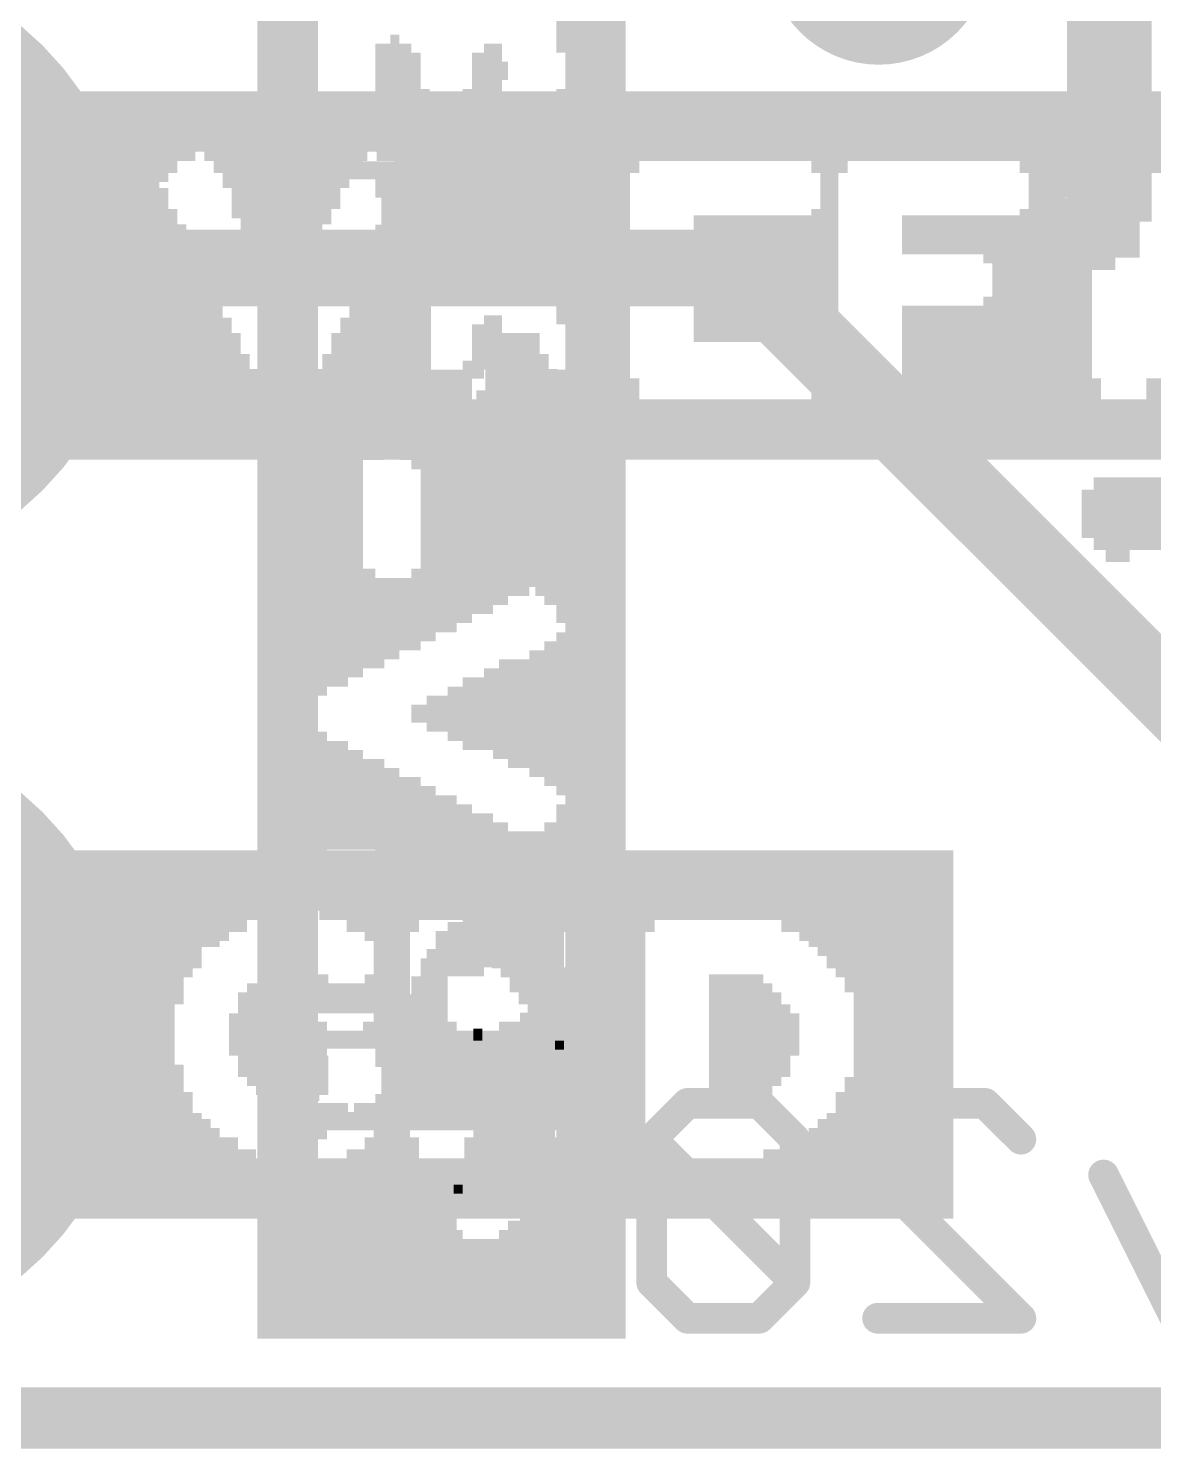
# Model space of a CAD drawing. Extents: x -25 to 82, y -13 to 16.
# Drawn here: x 1.959 to 5.685, y -0.102 to 4.603 of the extents above; entities that cross this region are included whole.
import ezdxf

# ---------------------------------------------------------------- set-up
doc = ezdxf.new("R2010")
doc.units = 0
for name, color, linetype in [('1', 12, 'CONTINUOUS'), ('16', 53, 'CONTINUOUS'), ('17', 254, 'CONTINUOUS'), ('18', 110, 'CONTINUOUS'), ('20', 53, 'CONTINUOUS'), ('21', 41, 'CONTINUOUS'), ('22', 40, 'CONTINUOUS'), ('29', 253, 'CONTINUOUS'), ('30', 253, 'CONTINUOUS')]:
    doc.layers.add(name, color=color, linetype=linetype)

# ---------------------------------------------------------------- blocks, each defined once
blk = doc.blocks.new('ROUNDP')
at = {"const_width": 0.5}
blk.add_lwpolyline([(0, -0.25, 1), (0, 0.25, 1), (0, -0.25)], format="xyb", dxfattribs=at)
blk = doc.blocks.new('RECT')
blk.add_solid([(-0.5, -0.5), (0.5, -0.5), (-0.5, 0.5), (0.5, 0.5)])
blk = doc.blocks.new('ROUNDV')
at = {"const_width": 0.5}
blk.add_lwpolyline([(0, -0.25, 1), (0, 0.25, 1), (0, -0.25)], format="xyb", dxfattribs=at)

msp = doc.modelspace()

# ---------------------------------------------------------------- linework, layer by layer
at = {"layer": '1'}
for points, const_width in [([(1.27, 3.81), (4.318, 3.81)], 0.254), ([(4.318, 3.81), (5.914, 2.214)], 0.254), ([(19.05, 0), (0, 0)], 0.2032)]:
    msp.add_lwpolyline(points, dxfattribs=dict(at, const_width=const_width))
at = {"layer": '1', "const_width": 0.127}
for points in [[(4.3629, 3.8549, 1), (4.2731, 3.7651)], [(4.318, 3.7465, 1), (4.318, 3.8735)]]:
    msp.add_lwpolyline(points, format="xyb", dxfattribs=at)
at = {"layer": '16'}
for points, const_width in [([(4.1417, 1.042), (4.023, 0.9234)], 0.1016), ([(4.3789, 1.042), (4.1417, 1.042)], 0.1016), ([(4.4976, 0.9234), (4.3789, 1.042)], 0.1016), ([(4.7714, 0.9234), (4.8901, 1.042)], 0.1016), ([(4.8901, 1.042), (5.1273, 1.042)], 0.1016), ([(5.1273, 1.042), (5.246, 0.9234)], 0.1016), ([(4.023, 0.9234), (4.023, 0.4488)], 0.1016), ([(4.4976, 0.4488), (4.023, 0.9234)], 0.1016), ([(4.4976, 0.4488), (4.4976, 0.9234)], 0.1016), ([(4.7714, 0.8047), (4.7714, 0.9234)], 0.1016), ([(5.246, 0.3302), (4.7714, 0.8047)], 0.1016), ([(5.7571, 0.3302), (5.5199, 0.8047)], 0.1016), ([(4.023, 0.4488), (4.1417, 0.3302)], 0.1016), ([(4.3789, 0.3302), (4.4976, 0.4488)], 0.1016), ([(4.1417, 0.3302), (4.3789, 0.3302)], 0.1016), ([(4.7714, 0.3302), (5.246, 0.3302)], 0.1016), ([(19.05, 0), (0, 0)], 0.2032)]:
    msp.add_lwpolyline(points, dxfattribs=dict(at, const_width=const_width))
at = {"layer": '16', "const_width": 0.0508}
for points in [[(4.1417, 1.0674, 1), (4.1417, 1.0166)], [(4.1596, 1.024, 1), (4.1237, 1.06)], [(4.3969, 1.06, 1), (4.361, 1.024)], [(4.3789, 1.0166, 1), (4.3789, 1.0674)], [(4.8901, 1.0674, 1), (4.8901, 1.0166)], [(4.908, 1.024, 1), (4.8721, 1.06)], [(5.1453, 1.06, 1), (5.1094, 1.024)], [(5.1273, 1.0166, 1), (5.1273, 1.0674)], [(4.0484, 0.9234, 1), (3.9976, 0.9234)], [(4.041, 0.9413, 1), (4.0051, 0.9054)], [(4.0051, 0.9413, 1), (4.041, 0.9054)], [(4.523, 0.9234, 1), (4.4722, 0.9234)], [(4.4796, 0.9054, 1), (4.5155, 0.9413)], [(4.7968, 0.9234, 1), (4.746, 0.9234)], [(4.7535, 0.9413, 1), (4.7894, 0.9054)], [(5.228, 0.9054, 1), (5.2639, 0.9413)], [(4.7894, 0.8227, 1), (4.7535, 0.7868)], [(5.5426, 0.8161, 1), (5.4971, 0.7934)], [(4.746, 0.8047, 1), (4.7968, 0.8047)], [(3.9976, 0.4488, 1), (4.0484, 0.4488)], [(4.041, 0.4668, 1), (4.0051, 0.4309)], [(4.4722, 0.4488, 1), (4.523, 0.4488)], [(4.5155, 0.4309, 1), (4.4796, 0.4668)], [(4.4796, 0.4309, 1), (4.5155, 0.4668)], [(4.1417, 0.3556, 1), (4.1417, 0.3048)], [(4.3789, 0.3048, 1), (4.3789, 0.3556)], [(4.7714, 0.3556, 1), (4.7714, 0.3048)], [(5.246, 0.3048, 1), (5.246, 0.3556)], [(4.1237, 0.3122, 1), (4.1596, 0.3482)], [(4.361, 0.3482, 1), (4.3969, 0.3122)], [(5.228, 0.3122, 1), (5.2639, 0.3482)]]:
    msp.add_lwpolyline(points, format="xyb", dxfattribs=at)
at = {"layer": '20', "const_width": 0.2032}
msp.add_lwpolyline([(0, 0), (19.03, 0)], dxfattribs=at)

# ---------------------------------------------------------------- block references
at = {"layer": '17', "xscale": 1.8796, "yscale": 1.8796, "rotation": 180}
for p in [(1.27, 3.81), (1.27, 3.81), (1.27, 1.27), (1.27, 1.27)]:
    msp.add_blockref('ROUNDP', p, dxfattribs=at)
at = {"layer": '18', "xscale": 0.7366, "yscale": 0.7366}
msp.add_blockref('ROUNDV', (4.7752, 4.8514), dxfattribs=at)
msp.add_blockref('ROUNDV', (4.7752, 4.8514), dxfattribs=at)
at = {"layer": '21'}
for p, xscale, yscale in [((4.0568, 4.3796), 3.93, 0.03), ((4.0568, 4.3496), 3.93, 0.03), ((4.0568, 4.3246), 3.93, 0.02), ((4.0568, 4.2946), 3.93, 0.04), ((4.0568, 4.2596), 3.93, 0.03), ((4.0568, 4.2296), 3.93, 0.03), ((4.0568, 4.2046), 3.93, 0.02), ((2.3018, 4.1796), 0.42, 0.03), ((2.8118, 4.1796), 0.54, 0.03), ((4.5668, 4.1796), 2.91, 0.03), ((2.2718, 4.1446), 0.36, 0.04), ((2.8118, 4.1446), 0.48, 0.04), ((3.2318, 4.1446), 0.12, 0.04), ((3.8468, 4.1446), 0.27, 0.04), ((4.6118, 4.1446), 0.12, 0.04), ((5.3768, 4.1446), 0.27, 0.04), ((5.8418, 4.1446), 0.36, 0.04), ((2.2568, 4.1096), 0.33, 0.03), ((2.2418, 4.0896), 0.3, 0.03), ((2.8118, 4.1096), 0.42, 0.03), ((2.8118, 4.0896), 0.42, 0.03), ((3.2468, 4.1096), 0.09, 0.03), ((3.2468, 4.0896), 0.09, 0.03), ((3.8618, 4.1096), 0.18, 0.03), ((3.8768, 4.0896), 0.15, 0.03), ((4.6118, 4.1096), 0.06, 0.03), ((4.6118, 4.0896), 0.06, 0.03), ((5.3768, 4.1096), 0.21, 0.03), ((5.3618, 4.0896), 0.18, 0.03), ((2.2568, 4.0596), 0.33, 0.03), ((2.8118, 4.0596), 0.36, 0.03), ((3.2468, 4.0596), 0.09, 0.03), ((3.8918, 4.0596), 0.12, 0.03), ((4.6118, 4.0596), 0.06, 0.03), ((5.3468, 4.0596), 0.15, 0.03), ((2.2568, 4.0246), 0.33, 0.04), ((2.2718, 3.9896), 0.36, 0.03), ((2.8118, 4.0246), 0.36, 0.04), ((2.7968, 3.9896), 0.33, 0.03), ((3.2318, 3.9896), 0.12, 0.03), ((3.2468, 4.0246), 0.09, 0.04), ((3.9068, 4.0246), 0.09, 0.04), ((3.9068, 3.9896), 0.09, 0.03), ((4.5968, 3.9896), 0.09, 0.03), ((4.6118, 4.0246), 0.06, 0.04), ((5.3018, 3.9896), 0.12, 0.03), ((5.3318, 4.0246), 0.12, 0.04), ((2.2718, 3.9696), 0.36, 0.03), ((2.2868, 3.9396), 0.39, 0.03), ((2.8118, 3.9696), 0.3, 0.03), ((2.7968, 3.9396), 0.27, 0.03), ((3.2168, 3.9396), 0.15, 0.03), ((3.2318, 3.9696), 0.12, 0.03), ((3.5618, 3.9696), 0.18, 0.03), ((3.5768, 3.9396), 0.21, 0.03), ((3.9068, 3.9696), 0.09, 0.03), ((3.9218, 3.9396), 0.06, 0.03), ((4.4018, 3.9696), 0.48, 0.03), ((4.4018, 3.9396), 0.48, 0.03), ((5.0918, 3.9696), 0.48, 0.03), ((5.0768, 3.9396), 0.45, 0.03), ((2.2868, 3.9046), 0.39, 0.04), ((2.8118, 3.9046), 0.24, 0.04), ((3.2168, 3.9046), 0.15, 0.04), ((3.5918, 3.9046), 0.24, 0.04), ((3.9218, 3.9046), 0.06, 0.04), ((4.4018, 3.9046), 0.48, 0.04), ((5.0768, 3.9046), 0.45, 0.04), ((2.3018, 3.8696), 0.42, 0.03), ((2.8118, 3.8696), 0.24, 0.03), ((3.2018, 3.8696), 0.18, 0.03), ((3.5918, 3.8696), 0.24, 0.03), ((3.9218, 3.8696), 0.06, 0.03), ((4.4018, 3.8696), 0.48, 0.03), ((5.0918, 3.8696), 0.48, 0.03), ((2.3018, 3.8396), 0.42, 0.03), ((2.3168, 3.8196), 0.45, 0.03), ((2.8118, 3.8396), 0.18, 0.03), ((2.8118, 3.8196), 0.18, 0.03), ((3.1868, 3.8196), 0.21, 0.03), ((3.2018, 3.8396), 0.18, 0.03), ((3.5768, 3.8396), 0.21, 0.03), ((3.5768, 3.8196), 0.21, 0.03), ((3.9218, 3.8396), 0.06, 0.03), ((3.9218, 3.8196), 0.06, 0.03), ((4.5368, 3.8396), 0.21, 0.03), ((4.5518, 3.8196), 0.18, 0.03), ((5.2268, 3.8396), 0.21, 0.03), ((5.3168, 3.8196), 0.33, 0.03), ((2.3168, 3.7846), 0.45, 0.04), ((2.3318, 3.7496), 0.48, 0.03), ((2.8118, 3.7846), 0.12, 0.04), ((2.8118, 3.7496), 0.12, 0.03), ((3.1718, 3.7496), 0.24, 0.03), ((3.1868, 3.7846), 0.21, 0.04), ((3.9068, 3.7846), 0.09, 0.04), ((3.9068, 3.7496), 0.09, 0.03), ((4.5518, 3.7846), 0.18, 0.04), ((4.5518, 3.7496), 0.18, 0.03), ((5.3168, 3.7846), 0.33, 0.04), ((5.3168, 3.7496), 0.33, 0.03), ((2.3318, 3.7296), 0.48, 0.03), ((2.8118, 3.7296), 0.06, 0.03), ((3.1718, 3.7296), 0.24, 0.03), ((3.8918, 3.7296), 0.12, 0.03), ((4.5518, 3.7296), 0.18, 0.03), ((5.3168, 3.7296), 0.33, 0.03), ((2.3468, 3.6996), 0.51, 0.03), ((2.3468, 3.6646), 0.51, 0.04), ((2.8118, 3.6996), 0.06, 0.03), ((3.1568, 3.6996), 0.27, 0.03), ((3.1568, 3.6646), 0.27, 0.04), ((3.8768, 3.6996), 0.15, 0.03), ((3.8768, 3.6646), 0.15, 0.04), ((4.4018, 3.6646), 0.48, 0.04), ((4.5368, 3.6996), 0.21, 0.03), ((5.1668, 3.6646), 0.63, 0.04), ((5.3018, 3.6996), 0.36, 0.03), ((2.3618, 3.6296), 0.54, 0.03), ((3.1418, 3.6296), 0.3, 0.03), ((3.8918, 3.6296), 0.12, 0.03), ((4.4018, 3.6296), 0.48, 0.03), ((5.1668, 3.6296), 0.63, 0.03), ((2.3618, 3.5996), 0.54, 0.03), ((2.3768, 3.5796), 0.57, 0.03), ((3.1268, 3.5796), 0.33, 0.03), ((3.1418, 3.5996), 0.3, 0.03), ((3.5618, 3.5796), 0.18, 0.03), ((3.8918, 3.5996), 0.12, 0.03), ((3.9068, 3.5796), 0.09, 0.03), ((4.4018, 3.5996), 0.48, 0.03), ((4.4018, 3.5796), 0.48, 0.03), ((5.1668, 3.5996), 0.63, 0.03), ((5.1668, 3.5796), 0.63, 0.03), ((2.3768, 3.5446), 0.57, 0.04), ((3.1268, 3.5446), 0.33, 0.04), ((3.5618, 3.5446), 0.18, 0.04), ((3.9068, 3.5446), 0.09, 0.04), ((4.5968, 3.5446), 0.09, 0.04), ((5.1668, 3.5446), 0.63, 0.04), ((2.3918, 3.5096), 0.6, 0.03), ((2.3918, 3.4896), 0.6, 0.03), ((3.1118, 3.5096), 0.36, 0.03), ((3.1118, 3.4896), 0.36, 0.03), ((3.5768, 3.5096), 0.21, 0.03), ((3.5768, 3.4896), 0.21, 0.03), ((3.9218, 3.5096), 0.06, 0.03), ((3.9218, 3.4896), 0.06, 0.03), ((4.6118, 3.5096), 0.06, 0.03), ((4.6118, 3.4896), 0.06, 0.03), ((5.1668, 3.5096), 0.63, 0.03), ((5.1668, 3.4896), 0.63, 0.03), ((2.4068, 3.4596), 0.63, 0.03), ((2.4068, 3.4246), 0.63, 0.04), ((3.0968, 3.4596), 0.39, 0.03), ((3.0968, 3.4246), 0.39, 0.04), ((3.5918, 3.4596), 0.24, 0.03), ((3.5918, 3.4246), 0.24, 0.04), ((3.9218, 3.4596), 0.06, 0.03), ((3.9368, 3.4246), 0.09, 0.04), ((4.6118, 3.4596), 0.06, 0.03), ((4.6268, 3.4246), 0.09, 0.04), ((5.1668, 3.4246), 0.69, 0.04), ((5.1668, 3.4596), 0.63, 0.03), ((5.8418, 3.4246), 0.36, 0.04), ((2.4218, 3.3896), 0.66, 0.03), ((3.0968, 3.3896), 0.45, 0.03), ((3.5918, 3.3896), 0.3, 0.03), ((3.9068, 3.3896), 0.15, 0.03), ((4.6118, 3.3896), 0.12, 0.03), ((5.1668, 3.3896), 0.69, 0.03), ((5.8418, 3.3896), 0.36, 0.03), ((4.0568, 3.3596), 3.93, 0.03), ((4.0568, 3.3296), 3.93, 0.03), ((4.0568, 3.2996), 3.93, 0.03), ((4.0568, 3.2796), 3.93, 0.03), ((4.0568, 3.2496), 3.93, 0.03), ((4.0568, 3.2196), 3.93, 0.03), ((4.0568, 3.1896), 3.93, 0.03), ((3.5676, 1.865), 2.91, 0.03), ((3.5676, 1.835), 2.91, 0.03), ((3.5676, 1.81), 2.91, 0.02), ((3.5676, 1.78), 2.91, 0.04), ((3.5676, 1.745), 2.91, 0.03), ((3.5676, 1.715), 2.91, 0.03), ((3.5676, 1.69), 2.91, 0.02), ((2.4276, 1.665), 0.63, 0.03), ((2.3976, 1.63), 0.57, 0.04), ((3.9726, 1.665), 2.1, 0.03), ((3.1326, 1.63), 0.24, 0.04), ((3.5826, 1.63), 0.36, 0.04), ((3.9726, 1.63), 0.12, 0.04), ((4.7376, 1.63), 0.57, 0.04), ((2.3676, 1.595), 0.51, 0.03), ((3.1476, 1.595), 0.15, 0.03), ((3.5826, 1.595), 0.3, 0.03), ((3.9576, 1.595), 0.09, 0.03), ((4.7676, 1.595), 0.51, 0.03), ((2.3526, 1.575), 0.48, 0.03), ((2.3226, 1.545), 0.42, 0.03), ((3.1626, 1.575), 0.12, 0.03), ((3.1626, 1.545), 0.12, 0.03), ((3.5976, 1.575), 0.27, 0.03), ((3.5976, 1.545), 0.27, 0.03), ((3.9576, 1.575), 0.09, 0.03), ((3.9576, 1.545), 0.09, 0.03), ((4.7826, 1.575), 0.48, 0.03), ((4.7976, 1.545), 0.45, 0.03), ((2.3226, 1.51), 0.42, 0.04), ((3.1626, 1.51), 0.12, 0.04), ((3.6126, 1.51), 0.24, 0.04), ((3.9576, 1.51), 0.09, 0.04), ((4.8126, 1.51), 0.42, 0.04), ((2.3076, 1.475), 0.39, 0.03), ((2.2926, 1.455), 0.36, 0.03), ((2.8476, 1.455), 0.21, 0.03), ((3.1476, 1.455), 0.15, 0.03), ((3.1626, 1.475), 0.12, 0.03), ((3.6276, 1.475), 0.21, 0.03), ((3.6426, 1.455), 0.18, 0.03), ((3.9576, 1.475), 0.09, 0.03), ((3.9576, 1.455), 0.09, 0.03), ((4.3026, 1.455), 0.18, 0.03), ((4.8276, 1.475), 0.39, 0.03), ((4.8426, 1.455), 0.36, 0.03), ((2.2926, 1.425), 0.36, 0.03), ((2.9526, 1.425), 0.54, 0.03), ((3.6426, 1.425), 0.18, 0.03), ((3.9576, 1.425), 0.09, 0.03), ((4.3176, 1.425), 0.21, 0.03), ((4.8426, 1.425), 0.36, 0.03), ((2.2926, 1.39), 0.36, 0.04), ((2.2776, 1.355), 0.33, 0.03), ((2.9376, 1.39), 0.57, 0.04), ((2.9376, 1.355), 0.57, 0.03), ((3.6576, 1.39), 0.15, 0.04), ((3.6726, 1.355), 0.12, 0.03), ((3.9576, 1.39), 0.09, 0.04), ((3.9576, 1.355), 0.09, 0.03), ((4.3326, 1.39), 0.24, 0.04), ((4.3476, 1.355), 0.27, 0.03), ((4.8576, 1.39), 0.33, 0.04), ((4.8576, 1.355), 0.33, 0.03), ((2.2776, 1.325), 0.33, 0.03), ((2.2776, 1.305), 0.33, 0.03), ((2.7276, 1.325), 0.21, 0.03), ((2.7126, 1.305), 0.18, 0.03), ((3.1626, 1.325), 0.12, 0.03), ((3.1776, 1.305), 0.09, 0.03), ((3.6876, 1.325), 0.09, 0.03), ((3.6876, 1.305), 0.09, 0.03), ((3.9576, 1.325), 0.09, 0.03), ((3.9576, 1.305), 0.09, 0.03), ((4.3626, 1.325), 0.3, 0.03), ((4.3626, 1.305), 0.3, 0.03), ((4.8576, 1.325), 0.33, 0.03), ((4.8576, 1.305), 0.33, 0.03), ((2.2776, 1.27), 0.33, 0.04), ((2.7126, 1.27), 0.18, 0.04), ((3.1776, 1.27), 0.09, 0.04), ((3.4476, 1.27), 0.03, 0.04), ((3.7026, 1.27), 0.06, 0.04), ((3.9576, 1.27), 0.09, 0.04), ((4.3626, 1.27), 0.3, 0.04), ((4.8576, 1.27), 0.33, 0.04), ((2.2776, 1.235), 0.33, 0.03), ((2.2776, 1.215), 0.33, 0.03), ((2.7126, 1.235), 0.18, 0.03), ((2.7126, 1.215), 0.18, 0.03), ((3.1776, 1.235), 0.09, 0.03), ((3.1776, 1.215), 0.09, 0.03), ((3.4626, 1.235), 0.06, 0.03), ((3.4626, 1.215), 0.06, 0.03), ((3.7176, 1.235), 0.03, 0.03), ((3.9576, 1.235), 0.09, 0.03), ((3.9576, 1.215), 0.09, 0.03), ((4.3626, 1.235), 0.3, 0.03), ((4.3626, 1.215), 0.3, 0.03), ((4.8576, 1.235), 0.33, 0.03), ((4.8576, 1.215), 0.33, 0.03), ((2.2776, 1.185), 0.33, 0.03), ((2.8026, 1.185), 0.3, 0.03), ((3.1776, 1.185), 0.09, 0.03), ((3.4776, 1.185), 0.09, 0.03), ((3.9576, 1.185), 0.09, 0.03), ((4.3476, 1.185), 0.27, 0.03), ((4.8576, 1.185), 0.33, 0.03), ((2.2926, 1.15), 0.36, 0.04), ((2.2926, 1.115), 0.36, 0.03), ((2.8026, 1.15), 0.3, 0.04), ((2.8176, 1.115), 0.27, 0.03), ((3.1776, 1.15), 0.09, 0.04), ((3.1776, 1.115), 0.09, 0.03), ((3.4926, 1.15), 0.12, 0.04), ((3.5076, 1.115), 0.15, 0.03), ((3.9576, 1.15), 0.09, 0.04), ((3.9576, 1.115), 0.09, 0.03), ((4.3476, 1.15), 0.27, 0.04), ((4.3326, 1.115), 0.24, 0.03), ((4.8426, 1.115), 0.36, 0.03), ((4.8576, 1.15), 0.33, 0.04), ((2.2926, 1.085), 0.36, 0.03), ((2.8326, 1.085), 0.24, 0.03), ((3.1776, 1.085), 0.09, 0.03), ((3.5076, 1.085), 0.15, 0.03), ((3.9576, 1.085), 0.09, 0.03), ((4.3176, 1.085), 0.21, 0.03), ((4.8426, 1.085), 0.36, 0.03), ((2.3076, 1.065), 0.39, 0.03), ((2.3076, 1.03), 0.39, 0.04), ((2.8476, 1.065), 0.15, 0.03), ((3.1776, 1.065), 0.09, 0.03), ((3.1776, 1.03), 0.09, 0.04), ((3.5226, 1.065), 0.18, 0.03), ((3.5376, 1.03), 0.21, 0.04), ((3.9576, 1.065), 0.09, 0.03), ((3.9576, 1.03), 0.09, 0.04), ((4.2726, 1.065), 0.12, 0.03), ((4.8276, 1.065), 0.39, 0.03), ((4.8276, 1.03), 0.39, 0.04), ((2.3226, 0.995), 0.42, 0.03), ((2.3376, 0.975), 0.45, 0.03), ((3.1776, 0.995), 0.09, 0.03), ((3.1776, 0.975), 0.09, 0.03), ((3.5526, 0.995), 0.24, 0.03), ((3.5526, 0.975), 0.24, 0.03), ((3.9576, 0.995), 0.09, 0.03), ((3.9576, 0.975), 0.09, 0.03), ((4.7976, 0.975), 0.45, 0.03), ((4.8126, 0.995), 0.42, 0.03), ((2.3526, 0.945), 0.48, 0.03), ((3.1626, 0.945), 0.12, 0.03), ((3.5676, 0.945), 0.27, 0.03), ((3.9576, 0.945), 0.09, 0.03), ((4.7826, 0.945), 0.48, 0.03), ((2.3826, 0.91), 0.54, 0.04), ((3.1626, 0.91), 0.18, 0.04), ((3.5676, 0.91), 0.33, 0.04), ((3.9726, 0.91), 0.12, 0.04), ((4.7526, 0.91), 0.54, 0.04), ((2.4126, 0.875), 0.6, 0.03), ((3.5676, 0.845), 2.91, 0.03), ((3.1326, 0.875), 0.24, 0.03), ((3.5826, 0.875), 0.36, 0.03), ((3.9576, 0.875), 0.15, 0.03), ((4.7076, 0.875), 0.63, 0.03), ((3.5676, 0.815), 2.91, 0.03), ((3.5676, 0.785), 2.91, 0.03), ((3.5676, 0.765), 2.91, 0.03), ((3.5676, 0.735), 2.91, 0.03), ((3.5676, 0.705), 2.91, 0.03), ((3.5676, 0.675), 2.91, 0.03)]:
    msp.add_blockref('RECT', p, dxfattribs=dict(at, xscale=xscale, yscale=yscale))
at = {"layer": '22'}
for p, xscale, yscale, rotation in [((2.7324, 3.098), 5.67, 0.03, 90), ((2.7624, 3.098), 5.67, 0.03, 90), ((2.7924, 3.098), 5.67, 0.03, 90), ((2.8224, 3.098), 5.67, 0.03, 90), ((2.8424, 3.098), 5.67, 0.03, 90), ((2.8724, 3.098), 5.67, 0.03, 90), ((2.9024, 3.098), 5.67, 0.03, 90), ((3.7474, 3.098), 5.67, 0.02, 90), ((3.7724, 3.098), 5.67, 0.03, 90), ((3.8024, 3.098), 5.67, 0.03, 90), ((3.8374, 3.098), 5.67, 0.04, 90), ((3.8674, 3.098), 5.67, 0.02, 90), ((3.8924, 3.098), 5.67, 0.03, 90), ((3.9224, 3.098), 5.67, 0.03, 90), ((3.7224, 4.718), 0.39, 0.03, 90), ((5.5392, 4.6234), 0.28, 0.04, 180), ((3.1724, 4.463), 0.24, 0.03, 90), ((5.5392, 4.5834), 0.28, 0.04, 180), ((3.1224, 4.463), 0.18, 0.03, 90), ((3.1424, 4.448), 0.21, 0.03, 90), ((3.2074, 4.433), 0.24, 0.04, 90), ((3.2424, 4.178), 0.69, 0.03, 90), ((3.4474, 4.433), 0.18, 0.04, 90), ((3.4824, 4.463), 0.18, 0.03, 90), ((3.5124, 4.463), 0.18, 0.03, 90), ((5.5392, 4.5434), 0.28, 0.04, 180), ((5.5392, 4.5034), 0.28, 0.04, 180), ((3.5324, 4.463), 0.06, 0.03, 90), ((5.5392, 4.4634), 0.28, 0.04, 180), ((5.5392, 4.4234), 0.28, 0.04, 180), ((3.2724, 4.118), 0.57, 0.03, 90), ((3.4124, 4.118), 0.57, 0.03, 90), ((3.7224, 4.013), 0.78, 0.03, 90), ((5.5392, 4.3834), 0.28, 0.04, 180), ((3.2924, 4.088), 0.57, 0.03, 90), ((3.3274, 4.073), 0.6, 0.04, 90), ((3.3624, 4.073), 0.6, 0.03, 90), ((3.3824, 4.088), 0.57, 0.03, 90), ((5.5392, 4.3434), 0.28, 0.04, 180), ((2.9324, 4.193), 0.24, 0.03, 90), ((3.6874, 4.013), 0.6, 0.04, 90), ((5.5392, 4.3034), 0.28, 0.04, 180), ((5.5392, 4.2634), 0.28, 0.04, 180), ((2.9674, 4.178), 0.15, 0.04, 90), ((3.4474, 4.043), 0.42, 0.04, 90), ((3.6524, 3.998), 0.51, 0.03, 90), ((5.5392, 4.2234), 0.28, 0.04, 180), ((3.0024, 4.163), 0.12, 0.03, 90), ((3.0324, 4.163), 0.12, 0.03, 90), ((3.0524, 4.148), 0.09, 0.03, 90), ((3.2074, 4.028), 0.33, 0.04, 90), ((3.4824, 4.028), 0.39, 0.03, 90), ((3.5124, 4.013), 0.36, 0.03, 90), ((3.5324, 4.013), 0.36, 0.03, 90), ((3.5674, 4.013), 0.36, 0.04, 90), ((3.6024, 4.013), 0.42, 0.03, 90), ((3.6324, 3.998), 0.45, 0.03, 90), ((5.5392, 4.1834), 0.28, 0.04, 180), ((3.0874, 4.133), 0.06, 0.04, 90), ((3.1224, 4.103), 0.12, 0.03, 90), ((3.1424, 4.013), 0.3, 0.03, 90), ((3.1724, 4.013), 0.3, 0.03, 90), ((5.5392, 4.1434), 0.28, 0.04, 180), ((5.5392, 4.1034), 0.28, 0.04, 180), ((5.5392, 4.0634), 0.28, 0.04, 180), ((5.4792, 4.0234), 0.4, 0.04, 180), ((5.4792, 3.9834), 0.4, 0.04, 180), ((3.1224, 3.908), 0.09, 0.03, 90), ((5.4592, 3.9434), 0.36, 0.04, 180), ((2.9324, 3.803), 0.24, 0.03, 90), ((2.9674, 3.833), 0.18, 0.04, 90), ((3.0024, 3.848), 0.15, 0.03, 90), ((3.0524, 3.878), 0.09, 0.03, 90), ((3.0874, 3.878), 0.09, 0.04, 90), ((5.4592, 3.9034), 0.36, 0.04, 180), ((3.0324, 3.848), 0.09, 0.03, 90), ((5.4592, 3.8634), 0.36, 0.04, 180), ((5.4192, 3.8234), 0.28, 0.04, 180), ((3.1724, 3.563), 0.24, 0.03, 90), ((3.1224, 3.563), 0.18, 0.03, 90), ((3.1424, 3.548), 0.21, 0.03, 90), ((3.2074, 3.533), 0.24, 0.04, 90), ((3.2424, 3.383), 0.48, 0.03, 90), ((3.4474, 3.533), 0.18, 0.04, 90), ((3.4824, 3.563), 0.18, 0.03, 90), ((3.5124, 3.563), 0.18, 0.03, 90), ((3.5324, 3.563), 0.06, 0.03, 90), ((3.2724, 3.038), 0.93, 0.03, 90), ((3.4124, 3.068), 0.87, 0.03, 90), ((3.2924, 3.023), 0.9, 0.03, 90), ((3.3274, 3.038), 0.87, 0.04, 90), ((3.3624, 3.038), 0.87, 0.03, 90), ((3.3824, 3.053), 0.84, 0.03, 90), ((3.7224, 3.053), 0.84, 0.03, 90), ((2.9324, 2.903), 1.02, 0.03, 90), ((3.6874, 3.053), 0.72, 0.04, 90), ((2.9674, 2.888), 0.93, 0.04, 90), ((3.4474, 3.008), 0.69, 0.04, 90), ((3.6524, 3.038), 0.63, 0.03, 90), ((3.0024, 2.873), 0.9, 0.03, 90), ((3.4824, 2.993), 0.66, 0.03, 90), ((3.6024, 3.023), 0.6, 0.03, 90), ((3.6324, 3.038), 0.57, 0.03, 90), ((3.0324, 2.873), 0.84, 0.03, 90), ((3.0524, 2.873), 0.84, 0.03, 90), ((3.0874, 3.218), 0.09, 0.04, 90), ((3.1224, 3.218), 0.09, 0.03, 90), ((3.1424, 3.233), 0.06, 0.03, 90), ((3.1724, 3.233), 0.06, 0.03, 90), ((3.2074, 3.233), 0.12, 0.04, 90), ((3.5124, 2.993), 0.6, 0.03, 90), ((3.5324, 2.993), 0.6, 0.03, 90), ((3.5674, 3.008), 0.57, 0.04, 90), ((5.6068, 3.0956), 0.24, 0.04, 180), ((5.7468, 3.0556), 0.6, 0.04, 180), ((5.7468, 3.0156), 0.6, 0.04, 180), ((5.7468, 2.9756), 0.6, 0.04, 180), ((5.7468, 2.9356), 0.6, 0.04, 180), ((5.7668, 2.8956), 0.56, 0.04, 180), ((5.5668, 2.8556), 0.08, 0.04, 180), ((3.0874, 2.648), 0.33, 0.04, 90), ((3.1224, 2.633), 0.3, 0.03, 90), ((3.1424, 2.648), 0.27, 0.03, 90), ((3.1724, 2.648), 0.27, 0.03, 90), ((3.2074, 2.663), 0.24, 0.04, 90), ((3.2424, 2.678), 0.27, 0.03, 90), ((3.7224, 2.333), 0.54, 0.03, 90), ((3.6324, 2.333), 0.42, 0.03, 90), ((3.6524, 2.333), 0.42, 0.03, 90), ((3.6874, 2.333), 0.48, 0.04, 90), ((3.5324, 2.348), 0.33, 0.03, 90), ((3.5674, 2.333), 0.36, 0.04, 90), ((3.6024, 2.333), 0.36, 0.03, 90), ((3.4124, 2.333), 0.24, 0.03, 90), ((3.4474, 2.333), 0.24, 0.04, 90), ((3.4824, 2.348), 0.27, 0.03, 90), ((3.5124, 2.333), 0.3, 0.03, 90), ((3.3624, 2.333), 0.18, 0.03, 90), ((3.3824, 2.333), 0.18, 0.03, 90), ((3.2424, 2.333), 0.06, 0.03, 90), ((3.2724, 2.333), 0.06, 0.03, 90), ((3.2924, 2.333), 0.12, 0.03, 90), ((3.3274, 2.333), 0.12, 0.04, 90), ((2.9324, 2.063), 0.42, 0.03, 90), ((2.9674, 2.063), 0.36, 0.04, 90), ((3.0024, 2.063), 0.36, 0.03, 90), ((3.0324, 2.048), 0.33, 0.03, 90), ((3.0524, 2.048), 0.33, 0.03, 90), ((3.0874, 2.033), 0.3, 0.04, 90), ((3.1224, 1.898), 0.57, 0.03, 90), ((3.1424, 1.913), 0.48, 0.03, 90), ((3.1724, 1.928), 0.45, 0.03, 90), ((3.2074, 1.943), 0.36, 0.04, 90), ((3.2424, 1.958), 0.33, 0.03, 90), ((3.2724, 1.943), 0.3, 0.03, 90), ((3.2924, 1.958), 0.27, 0.03, 90), ((3.3274, 1.958), 0.21, 0.04, 90), ((3.3624, 1.958), 0.21, 0.03, 90), ((3.3824, 1.943), 0.18, 0.03, 90), ((3.4124, 1.943), 0.18, 0.03, 90), ((3.7224, 1.838), 0.39, 0.03, 90), ((3.4474, 1.928), 0.15, 0.04, 90), ((3.4824, 1.928), 0.15, 0.03, 90), ((3.5124, 1.913), 0.12, 0.03, 90), ((3.5324, 1.913), 0.12, 0.03, 90), ((3.5674, 1.883), 0.12, 0.04, 90), ((3.6024, 1.883), 0.12, 0.03, 90), ((3.6324, 1.868), 0.15, 0.03, 90), ((3.6524, 1.853), 0.18, 0.03, 90), ((3.6874, 1.838), 0.27, 0.04, 90), ((3.4124, 1.568), 0.21, 0.03, 90), ((3.4474, 1.568), 0.21, 0.04, 90), ((3.4824, 1.583), 0.18, 0.03, 90), ((3.3274, 1.283), 0.66, 0.04, 90), ((3.3624, 1.553), 0.18, 0.03, 90), ((3.3824, 1.553), 0.18, 0.03, 90), ((3.5124, 1.568), 0.15, 0.03, 90), ((3.2924, 1.253), 0.6, 0.03, 90), ((3.2724, 1.238), 0.57, 0.03, 90), ((3.2424, 1.208), 0.51, 0.03, 90), ((3.7224, 0.878), 1.23, 0.03, 90), ((3.6874, 1.193), 0.48, 0.04, 90), ((3.1724, 1.163), 0.42, 0.03, 90), ((3.2074, 1.178), 0.45, 0.04, 90), ((3.6524, 1.163), 0.42, 0.03, 90), ((3.1424, 1.148), 0.39, 0.03, 90), ((3.6024, 1.148), 0.39, 0.03, 90), ((3.6324, 1.148), 0.39, 0.03, 90), ((2.9324, 1.253), 0.12, 0.03, 90), ((2.9674, 1.253), 0.06, 0.04, 90), ((3.0024, 1.253), 0.06, 0.03, 90), ((3.0324, 1.253), 0.06, 0.03, 90), ((3.0524, 1.253), 0.06, 0.03, 90), ((3.0874, 1.268), 0.09, 0.04, 90), ((3.1224, 1.238), 0.15, 0.03, 90), ((3.3624, 1.133), 0.36, 0.03, 90), ((3.3824, 1.118), 0.33, 0.03, 90), ((3.4124, 1.118), 0.33, 0.03, 90), ((3.4474, 1.118), 0.33, 0.04, 90), ((3.4824, 1.118), 0.33, 0.03, 90), ((3.5124, 1.118), 0.33, 0.03, 90), ((3.5324, 1.133), 0.36, 0.03, 90), ((3.5674, 1.133), 0.36, 0.04, 90), ((2.9324, 0.983), 0.12, 0.03, 90), ((2.9674, 0.998), 0.09, 0.04, 90), ((3.0024, 0.998), 0.09, 0.03, 90), ((3.0524, 0.998), 0.09, 0.03, 90), ((3.0874, 0.998), 0.09, 0.04, 90), ((3.1224, 1.013), 0.12, 0.03, 90), ((3.0324, 0.983), 0.06, 0.03, 90), ((3.6874, 0.533), 0.54, 0.04, 90), ((2.9324, 0.518), 0.51, 0.03, 90), ((2.9674, 0.518), 0.51, 0.04, 90), ((3.0024, 0.518), 0.51, 0.03, 90), ((3.0324, 0.518), 0.51, 0.03, 90), ((3.0524, 0.518), 0.51, 0.03, 90), ((3.0874, 0.518), 0.51, 0.04, 90), ((3.1224, 0.518), 0.51, 0.03, 90), ((3.1424, 0.518), 0.51, 0.03, 90), ((3.1724, 0.518), 0.51, 0.03, 90), ((3.2074, 0.518), 0.51, 0.04, 90), ((3.2424, 0.518), 0.51, 0.03, 90), ((3.2724, 0.518), 0.51, 0.03, 90), ((3.2924, 0.518), 0.51, 0.03, 90), ((3.3274, 0.518), 0.51, 0.04, 90), ((3.3624, 0.518), 0.51, 0.03, 90), ((3.3824, 0.758), 0.03, 0.03, 90), ((3.6524, 0.518), 0.51, 0.03, 90), ((3.6324, 0.503), 0.48, 0.03, 90), ((3.6024, 0.473), 0.42, 0.03, 90), ((3.3824, 0.443), 0.36, 0.03, 90), ((3.5324, 0.443), 0.36, 0.03, 90), ((3.5674, 0.458), 0.39, 0.04, 90), ((3.4124, 0.428), 0.33, 0.03, 90), ((3.4474, 0.428), 0.33, 0.04, 90), ((3.4824, 0.428), 0.33, 0.03, 90), ((3.5124, 0.428), 0.33, 0.03, 90)]:
    msp.add_blockref('RECT', p, dxfattribs=dict(at, xscale=xscale, yscale=yscale, rotation=rotation))
at = {"layer": '29', "xscale": 2.0828, "yscale": 2.0828, "rotation": 180}
for p in [(1.27, 3.81), (1.27, 1.27)]:
    msp.add_blockref('ROUNDP', p, dxfattribs=at)
at = {"layer": '30', "xscale": 2.0828, "yscale": 2.0828, "rotation": 180}
for p in [(1.27, 3.81), (1.27, 1.27)]:
    msp.add_blockref('ROUNDP', p, dxfattribs=at)

doc.saveas('drawing.dxf')
